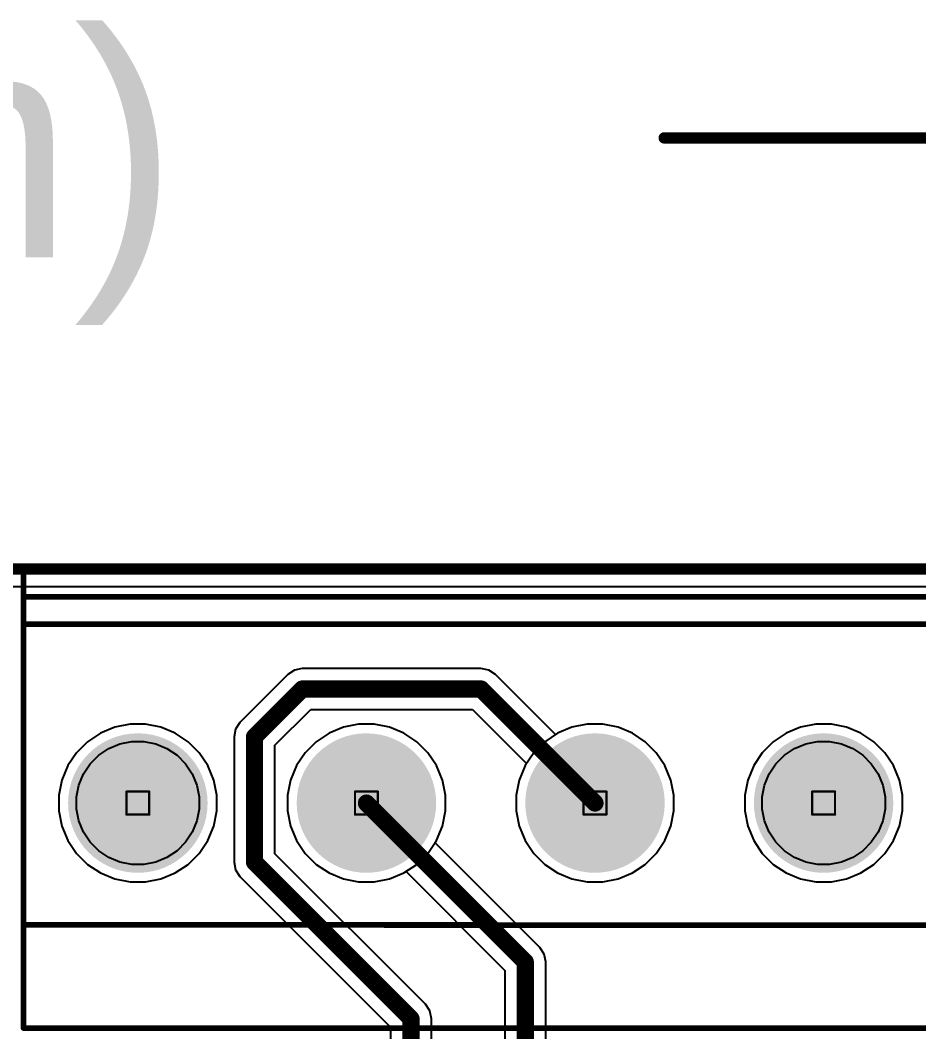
# Model space of a CAD drawing. Header units: inches. Extents: x -11 to 5428, y 0 to 5423.
# Drawn here: x 182.68 to 202.65, y 99.72 to 122.2 of the extents above; entities that cross this region are included whole.
import ezdxf

# ---------------------------------------------------------------- set-up
doc = ezdxf.new("R2010")
doc.units = ezdxf.units.IN
for name, color, linetype in [('Board Outline', 216, 'Continuous'), ('Bottom Layer', 5, 'Continuous'), ('Bottom Solder', 6, 'Continuous'), ('Dimension', 6, 'Continuous'), ('Drill Drawing', 1, 'Continuous'), ('GND', 16, 'Continuous'), ('Multi-Layer', 9, 'Continuous'), ('Pad Holes', 156, 'Continuous'), ('PWR', 76, 'Continuous'), ('Top Layer', 1, 'Continuous'), ('Top Overlay', 2, 'Continuous'), ('Top Solder', 216, 'Continuous')]:
    doc.layers.add(name, color=color, linetype=linetype)
doc.styles.add('Arial', font='', dxfattribs={"height": 0.2})
doc.styles.get('Arial').set_extended_font_data('Arial')

# ---------------------------------------------------------------- blocks, each defined once
blk = doc.blocks.new('DB128V_5_08_4P_GN_S_770')
at = {"layer": 'Bottom Layer'}
h = blk.add_hatch(color=5, dxfattribs=at)
edge = h.paths.add_edge_path()
edge.add_arc((-7.62, 0), 1.5, 0, 360)
h = blk.add_hatch(color=5, dxfattribs=at)
edge = h.paths.add_edge_path()
edge.add_arc((-2.54, 0), 1.5, 0, 360)
h = blk.add_hatch(color=5, dxfattribs=at)
edge = h.paths.add_edge_path()
edge.add_arc((2.54, 0), 1.5, 0, 360)
h = blk.add_hatch(color=5, dxfattribs=at)
edge = h.paths.add_edge_path()
edge.add_arc((7.62, 0), 1.5, 0, 360)
at = {"layer": 'Bottom Solder'}
h = blk.add_hatch(color=6, dxfattribs=at)
edge = h.paths.add_edge_path()
edge.add_arc((-7.62, 0), 1.55, 0, 360)
h = blk.add_hatch(color=6, dxfattribs=at)
edge = h.paths.add_edge_path()
edge.add_arc((-2.54, 0), 1.55, 0, 360)
h = blk.add_hatch(color=6, dxfattribs=at)
edge = h.paths.add_edge_path()
edge.add_arc((2.54, 0), 1.55, 0, 360)
h = blk.add_hatch(color=6, dxfattribs=at)
edge = h.paths.add_edge_path()
edge.add_arc((7.62, 0), 1.55, 0, 360)
at = {"layer": 'GND'}
h = blk.add_hatch(color=16, dxfattribs=at)
edge = h.paths.add_edge_path()
edge.add_arc((-7.62, 0), 1.5, 0, 360)
h = blk.add_hatch(color=16, dxfattribs=at)
edge = h.paths.add_edge_path()
edge.add_arc((-2.54, 0), 1.5, 0, 360)
h = blk.add_hatch(color=16, dxfattribs=at)
edge = h.paths.add_edge_path()
edge.add_arc((2.54, 0), 1.5, 0, 360)
h = blk.add_hatch(color=16, dxfattribs=at)
edge = h.paths.add_edge_path()
edge.add_arc((7.62, 0), 1.5, 0, 360)
at = {"layer": 'Multi-Layer'}
h = blk.add_hatch(color=9, dxfattribs=at)
edge = h.paths.add_edge_path()
edge.add_arc((-7.62, 0), 1.5, 0, 360)
h = blk.add_hatch(color=9, dxfattribs=at)
edge = h.paths.add_edge_path()
edge.add_arc((-2.54, 0), 1.5, 0, 360)
h = blk.add_hatch(color=9, dxfattribs=at)
edge = h.paths.add_edge_path()
edge.add_arc((2.54, 0), 1.5, 0, 360)
h = blk.add_hatch(color=9, dxfattribs=at)
edge = h.paths.add_edge_path()
edge.add_arc((7.62, 0), 1.5, 0, 360)
at = {"layer": 'Pad Holes'}
h = blk.add_hatch(color=7, dxfattribs=at)
edge = h.paths.add_edge_path()
edge.add_arc((-7.62, 0), 0.8, 0, 360)
h = blk.add_hatch(color=7, dxfattribs=at)
edge = h.paths.add_edge_path()
edge.add_arc((-2.54, 0), 0.8, 0, 360)
h = blk.add_hatch(color=7, dxfattribs=at)
edge = h.paths.add_edge_path()
edge.add_arc((2.54, 0), 0.8, 0, 360)
h = blk.add_hatch(color=7, dxfattribs=at)
edge = h.paths.add_edge_path()
edge.add_arc((7.62, 0), 0.8, 0, 360)
at = {"layer": 'PWR'}
h = blk.add_hatch(color=76, dxfattribs=at)
edge = h.paths.add_edge_path()
edge.add_arc((-7.62, 0), 1.5, 0, 360)
h = blk.add_hatch(color=76, dxfattribs=at)
edge = h.paths.add_edge_path()
edge.add_arc((-2.54, 0), 1.5, 0, 360)
h = blk.add_hatch(color=76, dxfattribs=at)
edge = h.paths.add_edge_path()
edge.add_arc((2.54, 0), 1.5, 0, 360)
h = blk.add_hatch(color=76, dxfattribs=at)
edge = h.paths.add_edge_path()
edge.add_arc((7.62, 0), 1.5, 0, 360)
at = {"layer": 'Top Layer'}
h = blk.add_hatch(color=1, dxfattribs=at)
edge = h.paths.add_edge_path()
edge.add_arc((-7.62, 0), 1.5, 0, 360)
h = blk.add_hatch(color=1, dxfattribs=at)
edge = h.paths.add_edge_path()
edge.add_arc((-2.54, 0), 1.5, 0, 360)
h = blk.add_hatch(color=1, dxfattribs=at)
edge = h.paths.add_edge_path()
edge.add_arc((2.54, 0), 1.5, 0, 360)
h = blk.add_hatch(color=1, dxfattribs=at)
edge = h.paths.add_edge_path()
edge.add_arc((7.62, 0), 1.5, 0, 360)
at = {"layer": 'Top Solder'}
h = blk.add_hatch(color=216, dxfattribs=at)
edge = h.paths.add_edge_path()
edge.add_arc((-7.62, 0), 1.55, 0, 360)
h = blk.add_hatch(color=216, dxfattribs=at)
edge = h.paths.add_edge_path()
edge.add_arc((-2.54, 0), 1.55, 0, 360)
h = blk.add_hatch(color=216, dxfattribs=at)
edge = h.paths.add_edge_path()
edge.add_arc((2.54, 0), 1.55, 0, 360)
h = blk.add_hatch(color=216, dxfattribs=at)
edge = h.paths.add_edge_path()
edge.add_arc((7.62, 0), 1.55, 0, 360)
at = {"layer": 'Top Overlay'}
for points in [[(-10.16, 5, 0.127, 0.127, 0), (-10.16, -5.2, 0.127, 0.127, 0)], [(10.16, 5, 0.127, 0.127, 0), (-10.16, 5, 0.127, 0.127, 0)], [(10.16, 5, 0.127, 0.127, 0), (10.16, -5.2, 0.127, 0.127, 0)], [(-10.719, 3.401, 0.127, 0.127, 0), (-10.719, 2.601, 0.127, 0.127, 0)], [(-10.62, 3.401, 0.127, 0.127, 0), (-10.719, 3.401, 0.127, 0.127, 0)], [(-10.475, 3.254, 0.127, 0.127, 0), (-10.62, 3.401, 0.127, 0.127, 0)], [(-10.16, 3.254, 0.127, 0.127, 0), (-10.475, 3.254, 0.127, 0.127, 0)], [(-10.42, 2.7, 0.127, 0.127, 0), (-10.521, 2.601, 0.127, 0.127, 0)], [(-10.16, 2.7, 0.127, 0.127, 0), (-10.42, 2.7, 0.127, 0.127, 0)], [(10.16, 2.706, 0.127, 0.127, 0), (-10.16, 2.715, 0.127, 0.127, 0)], [(-10.12, 2.7, 0.127, 0.127, 0), (-10.16, 2.7, 0.127, 0.127, 0)], [(-10.521, 2.601, 0.127, 0.127, 0), (-10.719, 2.601, 0.127, 0.127, 0)], [(-10.719, -2.897, 0.127, 0.127, 0), (-10.719, -3.697, 0.127, 0.127, 0)], [(-10.62, -2.897, 0.127, 0.127, 0), (-10.719, -2.897, 0.127, 0.127, 0)], [(-10.475, -3.045, 0.127, 0.127, 0), (-10.62, -2.897, 0.127, 0.127, 0)], [(-10.16, -3.045, 0.127, 0.127, 0), (-10.475, -3.045, 0.127, 0.127, 0)], [(-10.42, -3.598, 0.127, 0.127, 0), (-10.521, -3.697, 0.127, 0.127, 0)], [(-10.16, -3.598, 0.127, 0.127, 0), (-10.42, -3.598, 0.127, 0.127, 0)], [(-10.16, -3.598, 0.127, 0.127, 0), (-10.22, -3.6, 0.127, 0.127, 0)], [(-10.521, -3.697, 0.127, 0.127, 0), (-10.719, -3.697, 0.127, 0.127, 0)], [(10.16, -3.973, 0.127, 0.127, 0), (-10.16, -3.973, 0.127, 0.127, 0)], [(10.16, -4.585, 0.127, 0.127, 0), (-10.16, -4.585, 0.127, 0.127, 0)], [(10.16, -5.2, 0.127, 0.127, 0), (-10.16, -5.2, 0.127, 0.127, 0)]]:
    blk.add_lwpolyline(points, format="xyseb", dxfattribs=at)
for points in [[(-10.192, 5, 0.0635, 0.0635, 1), (-10.128, 5, 0.0635, 0.0635, 1)], [(-10.192, 5, 0.0635, 0.0635, 1), (-10.128, 5, 0.0635, 0.0635, 1)], [(10.128, 5, 0.0635, 0.0635, 1), (10.192, 5, 0.0635, 0.0635, 1)], [(10.128, 5, 0.0635, 0.0635, 1), (10.192, 5, 0.0635, 0.0635, 1)], [(-10.751, 3.401, 0.0635, 0.0635, 1), (-10.687, 3.401, 0.0635, 0.0635, 1)], [(-10.751, 3.401, 0.0635, 0.0635, 1), (-10.687, 3.401, 0.0635, 0.0635, 1)], [(-10.651, 3.401, 0.0635, 0.0635, 1), (-10.588, 3.401, 0.0635, 0.0635, 1)], [(-10.651, 3.401, 0.0635, 0.0635, 1), (-10.588, 3.401, 0.0635, 0.0635, 1)], [(-10.507, 3.254, 0.0635, 0.0635, 1), (-10.443, 3.254, 0.0635, 0.0635, 1)], [(-10.507, 3.254, 0.0635, 0.0635, 1), (-10.443, 3.254, 0.0635, 0.0635, 1)], [(-10.192, 3.254, 0.0635, 0.0635, 1), (-10.128, 3.254, 0.0635, 0.0635, 1)], [(-10.452, 2.7, 0.0635, 0.0635, 1), (-10.388, 2.7, 0.0635, 0.0635, 1)], [(-10.452, 2.7, 0.0635, 0.0635, 1), (-10.388, 2.7, 0.0635, 0.0635, 1)], [(-10.192, 2.715, 0.0635, 0.0635, 1), (-10.128, 2.715, 0.0635, 0.0635, 1)], [(-10.192, 2.7, 0.0635, 0.0635, 1), (-10.128, 2.7, 0.0635, 0.0635, 1)], [(-10.192, 2.7, 0.0635, 0.0635, 1), (-10.128, 2.7, 0.0635, 0.0635, 1)], [(-10.152, 2.7, 0.0635, 0.0635, 1), (-10.088, 2.7, 0.0635, 0.0635, 1)], [(10.128, 2.706, 0.0635, 0.0635, 1), (10.192, 2.706, 0.0635, 0.0635, 1)], [(-10.751, 2.601, 0.0635, 0.0635, 1), (-10.687, 2.601, 0.0635, 0.0635, 1)], [(-10.751, 2.601, 0.0635, 0.0635, 1), (-10.687, 2.601, 0.0635, 0.0635, 1)], [(-10.552, 2.601, 0.0635, 0.0635, 1), (-10.489, 2.601, 0.0635, 0.0635, 1)], [(-10.552, 2.601, 0.0635, 0.0635, 1), (-10.489, 2.601, 0.0635, 0.0635, 1)], [(-10.751, -2.897, 0.0635, 0.0635, 1), (-10.687, -2.897, 0.0635, 0.0635, 1)], [(-10.751, -2.897, 0.0635, 0.0635, 1), (-10.687, -2.897, 0.0635, 0.0635, 1)], [(-10.651, -2.897, 0.0635, 0.0635, 1), (-10.588, -2.897, 0.0635, 0.0635, 1)], [(-10.651, -2.897, 0.0635, 0.0635, 1), (-10.588, -2.897, 0.0635, 0.0635, 1)], [(-10.507, -3.045, 0.0635, 0.0635, 1), (-10.443, -3.045, 0.0635, 0.0635, 1)], [(-10.507, -3.045, 0.0635, 0.0635, 1), (-10.443, -3.045, 0.0635, 0.0635, 1)], [(-10.192, -3.045, 0.0635, 0.0635, 1), (-10.128, -3.045, 0.0635, 0.0635, 1)], [(-10.452, -3.598, 0.0635, 0.0635, 1), (-10.388, -3.598, 0.0635, 0.0635, 1)], [(-10.452, -3.598, 0.0635, 0.0635, 1), (-10.388, -3.598, 0.0635, 0.0635, 1)], [(-10.252, -3.6, 0.0635, 0.0635, 1), (-10.188, -3.6, 0.0635, 0.0635, 1)], [(-10.192, -3.598, 0.0635, 0.0635, 1), (-10.128, -3.598, 0.0635, 0.0635, 1)], [(-10.192, -3.598, 0.0635, 0.0635, 1), (-10.128, -3.598, 0.0635, 0.0635, 1)], [(-10.751, -3.697, 0.0635, 0.0635, 1), (-10.687, -3.697, 0.0635, 0.0635, 1)], [(-10.751, -3.697, 0.0635, 0.0635, 1), (-10.687, -3.697, 0.0635, 0.0635, 1)], [(-10.552, -3.697, 0.0635, 0.0635, 1), (-10.489, -3.697, 0.0635, 0.0635, 1)], [(-10.552, -3.697, 0.0635, 0.0635, 1), (-10.489, -3.697, 0.0635, 0.0635, 1)], [(-10.192, -3.973, 0.0635, 0.0635, 1), (-10.128, -3.973, 0.0635, 0.0635, 1)], [(10.128, -3.973, 0.0635, 0.0635, 1), (10.192, -3.973, 0.0635, 0.0635, 1)], [(-10.192, -4.585, 0.0635, 0.0635, 1), (-10.128, -4.585, 0.0635, 0.0635, 1)], [(10.128, -4.585, 0.0635, 0.0635, 1), (10.192, -4.585, 0.0635, 0.0635, 1)], [(-10.192, -5.2, 0.0635, 0.0635, 1), (-10.128, -5.2, 0.0635, 0.0635, 1)], [(-10.192, -5.2, 0.0635, 0.0635, 1), (-10.128, -5.2, 0.0635, 0.0635, 1)], [(10.128, -5.2, 0.0635, 0.0635, 1), (10.192, -5.2, 0.0635, 0.0635, 1)], [(10.128, -5.2, 0.0635, 0.0635, 1), (10.192, -5.2, 0.0635, 0.0635, 1)]]:
    blk.add_lwpolyline(points, format="xyseb", close=True, dxfattribs=at)

msp = doc.modelspace()

# ---------------------------------------------------------------- linework, layer by layer
at = {"layer": 'Board Outline'}
msp.add_lwpolyline([(0, 110, 0.254, 0.254, 0), (344, 110, 0.254, 0.254, 0)], format="xyseb", dxfattribs=at)
at = {"layer": 'Bottom Layer'}
for p, q in [((9.715, 109.612), (334.285, 109.612)), ((189.542, 106.355), (189.255, 106.163)), ((189.861, 106.487), (189.542, 106.355)), ((190.2, 106.554), (189.861, 106.487)), ((190.546, 106.554), (190.2, 106.554)), ((190.885, 106.487), (190.546, 106.554)), ((191.204, 106.355), (190.885, 106.487)), ((191.491, 106.163), (191.204, 106.355)), ((194.622, 106.355), (194.335, 106.163)), ((194.941, 106.487), (194.622, 106.355)), ((195.28, 106.554), (194.941, 106.487)), ((195.626, 106.554), (195.28, 106.554)), ((195.965, 106.487), (195.626, 106.554)), ((196.284, 106.355), (195.965, 106.487)), ((196.571, 106.163), (196.284, 106.355)), ((189.255, 106.163), (189.011, 105.919)), ((191.735, 105.919), (191.491, 106.163)), ((194.335, 106.163), (194.091, 105.919)), ((196.815, 105.919), (196.571, 106.163)), ((189.011, 105.919), (188.819, 105.631)), ((191.927, 105.631), (191.735, 105.919)), ((194.091, 105.919), (193.899, 105.631)), ((197.007, 105.631), (196.815, 105.919)), ((188.819, 105.631), (188.686, 105.312)), ((192.06, 105.312), (191.927, 105.631)), ((193.899, 105.631), (193.766, 105.312)), ((197.14, 105.312), (197.007, 105.631)), ((188.686, 105.312), (188.619, 104.973)), ((192.127, 104.973), (192.06, 105.312)), ((193.766, 105.312), (193.699, 104.973)), ((197.207, 104.973), (197.14, 105.312)), ((188.619, 104.973), (188.619, 104.628)), ((192.127, 104.628), (192.127, 104.973)), ((193.699, 104.973), (193.699, 104.628)), ((197.207, 104.628), (197.207, 104.973)), ((188.619, 104.628), (188.686, 104.289)), ((192.06, 104.289), (192.127, 104.628)), ((193.699, 104.628), (193.766, 104.289)), ((197.14, 104.289), (197.207, 104.628)), ((188.686, 104.289), (188.819, 103.97)), ((191.927, 103.97), (192.06, 104.289)), ((193.766, 104.289), (193.899, 103.97)), ((197.007, 103.97), (197.14, 104.289)), ((188.819, 103.97), (189.011, 103.682)), ((191.735, 103.682), (191.927, 103.97)), ((193.899, 103.97), (194.091, 103.682)), ((196.815, 103.682), (197.007, 103.97)), ((189.011, 103.682), (189.255, 103.438)), ((191.491, 103.438), (191.735, 103.682)), ((194.091, 103.682), (194.335, 103.438)), ((196.571, 103.438), (196.815, 103.682)), ((189.255, 103.438), (189.542, 103.246)), ((191.204, 103.246), (191.491, 103.438)), ((194.335, 103.438), (194.622, 103.246)), ((196.284, 103.246), (196.571, 103.438)), ((189.542, 103.246), (189.861, 103.114)), ((190.885, 103.114), (191.204, 103.246)), ((194.622, 103.246), (194.941, 103.114)), ((195.965, 103.114), (196.284, 103.246)), ((189.861, 103.114), (190.2, 103.046)), ((190.2, 103.046), (190.546, 103.046)), ((190.546, 103.046), (190.885, 103.114)), ((194.941, 103.114), (195.28, 103.046)), ((195.28, 103.046), (195.626, 103.046)), ((195.626, 103.046), (195.965, 103.114))]:
    msp.add_line(p, q, dxfattribs=at)
at = {"layer": 'Dimension'}
msp.add_lwpolyline([(196.992, 119.583, 0.254, 0.254, 0), (344, 119.583, 0.254, 0.254, 0)], format="xyseb", dxfattribs=at)
msp.add_lwpolyline([(196.928, 119.583, 0.127, 0.127, 1), (197.055, 119.583, 0.127, 0.127, 1)], format="xyseb", close=True, dxfattribs=at)
at = {"layer": 'Drill Drawing'}
for points in [[(185.039, 105.054, 0.0508, 0.0508, 0), (185.547, 105.054, 0.0508, 0.0508, 0)], [(185.039, 104.546, 0.0508, 0.0508, 0), (185.039, 105.054, 0.0508, 0.0508, 0)], [(185.547, 104.546, 0.0508, 0.0508, 0), (185.547, 105.054, 0.0508, 0.0508, 0)], [(190.119, 105.054, 0.0508, 0.0508, 0), (190.627, 105.054, 0.0508, 0.0508, 0)], [(190.119, 104.546, 0.0508, 0.0508, 0), (190.119, 105.054, 0.0508, 0.0508, 0)], [(190.627, 104.546, 0.0508, 0.0508, 0), (190.627, 105.054, 0.0508, 0.0508, 0)], [(195.199, 105.054, 0.0508, 0.0508, 0), (195.707, 105.054, 0.0508, 0.0508, 0)], [(195.199, 104.546, 0.0508, 0.0508, 0), (195.199, 105.054, 0.0508, 0.0508, 0)], [(195.707, 104.546, 0.0508, 0.0508, 0), (195.707, 105.054, 0.0508, 0.0508, 0)], [(200.279, 105.054, 0.0508, 0.0508, 0), (200.787, 105.054, 0.0508, 0.0508, 0)], [(200.279, 104.546, 0.0508, 0.0508, 0), (200.279, 105.054, 0.0508, 0.0508, 0)], [(200.787, 104.546, 0.0508, 0.0508, 0), (200.787, 105.054, 0.0508, 0.0508, 0)], [(185.039, 104.546, 0.0508, 0.0508, 0), (185.547, 104.546, 0.0508, 0.0508, 0)], [(190.119, 104.546, 0.0508, 0.0508, 0), (190.627, 104.546, 0.0508, 0.0508, 0)], [(195.199, 104.546, 0.0508, 0.0508, 0), (195.707, 104.546, 0.0508, 0.0508, 0)], [(200.279, 104.546, 0.0508, 0.0508, 0), (200.787, 104.546, 0.0508, 0.0508, 0)]]:
    msp.add_lwpolyline(points, format="xyseb", dxfattribs=at)
for points in [[(185.026, 105.054, 0.0254, 0.0254, 1), (185.052, 105.054, 0.0254, 0.0254, 1)], [(185.026, 105.054, 0.0254, 0.0254, 1), (185.052, 105.054, 0.0254, 0.0254, 1)], [(185.534, 105.054, 0.0254, 0.0254, 1), (185.56, 105.054, 0.0254, 0.0254, 1)], [(185.534, 105.054, 0.0254, 0.0254, 1), (185.56, 105.054, 0.0254, 0.0254, 1)], [(190.106, 105.054, 0.0254, 0.0254, 1), (190.132, 105.054, 0.0254, 0.0254, 1)], [(190.106, 105.054, 0.0254, 0.0254, 1), (190.132, 105.054, 0.0254, 0.0254, 1)], [(190.614, 105.054, 0.0254, 0.0254, 1), (190.64, 105.054, 0.0254, 0.0254, 1)], [(190.614, 105.054, 0.0254, 0.0254, 1), (190.64, 105.054, 0.0254, 0.0254, 1)], [(195.186, 105.054, 0.0254, 0.0254, 1), (195.212, 105.054, 0.0254, 0.0254, 1)], [(195.186, 105.054, 0.0254, 0.0254, 1), (195.212, 105.054, 0.0254, 0.0254, 1)], [(195.694, 105.054, 0.0254, 0.0254, 1), (195.72, 105.054, 0.0254, 0.0254, 1)], [(195.694, 105.054, 0.0254, 0.0254, 1), (195.72, 105.054, 0.0254, 0.0254, 1)], [(200.266, 105.054, 0.0254, 0.0254, 1), (200.292, 105.054, 0.0254, 0.0254, 1)], [(200.266, 105.054, 0.0254, 0.0254, 1), (200.292, 105.054, 0.0254, 0.0254, 1)], [(200.774, 105.054, 0.0254, 0.0254, 1), (200.8, 105.054, 0.0254, 0.0254, 1)], [(200.774, 105.054, 0.0254, 0.0254, 1), (200.8, 105.054, 0.0254, 0.0254, 1)], [(185.026, 104.546, 0.0254, 0.0254, 1), (185.052, 104.546, 0.0254, 0.0254, 1)], [(185.026, 104.546, 0.0254, 0.0254, 1), (185.052, 104.546, 0.0254, 0.0254, 1)], [(185.534, 104.546, 0.0254, 0.0254, 1), (185.56, 104.546, 0.0254, 0.0254, 1)], [(185.534, 104.546, 0.0254, 0.0254, 1), (185.56, 104.546, 0.0254, 0.0254, 1)], [(190.106, 104.546, 0.0254, 0.0254, 1), (190.132, 104.546, 0.0254, 0.0254, 1)], [(190.106, 104.546, 0.0254, 0.0254, 1), (190.132, 104.546, 0.0254, 0.0254, 1)], [(190.614, 104.546, 0.0254, 0.0254, 1), (190.64, 104.546, 0.0254, 0.0254, 1)], [(190.614, 104.546, 0.0254, 0.0254, 1), (190.64, 104.546, 0.0254, 0.0254, 1)], [(195.186, 104.546, 0.0254, 0.0254, 1), (195.212, 104.546, 0.0254, 0.0254, 1)], [(195.186, 104.546, 0.0254, 0.0254, 1), (195.212, 104.546, 0.0254, 0.0254, 1)], [(195.694, 104.546, 0.0254, 0.0254, 1), (195.72, 104.546, 0.0254, 0.0254, 1)], [(195.694, 104.546, 0.0254, 0.0254, 1), (195.72, 104.546, 0.0254, 0.0254, 1)], [(200.266, 104.546, 0.0254, 0.0254, 1), (200.292, 104.546, 0.0254, 0.0254, 1)], [(200.266, 104.546, 0.0254, 0.0254, 1), (200.292, 104.546, 0.0254, 0.0254, 1)], [(200.774, 104.546, 0.0254, 0.0254, 1), (200.8, 104.546, 0.0254, 0.0254, 1)], [(200.774, 104.546, 0.0254, 0.0254, 1), (200.8, 104.546, 0.0254, 0.0254, 1)]]:
    msp.add_lwpolyline(points, format="xyseb", close=True, dxfattribs=at)
at = {"layer": 'GND'}
for p, q in [((0.388, 109.612), (343.612, 109.612)), ((184.462, 106.355), (184.175, 106.163)), ((184.781, 106.487), (184.462, 106.355)), ((185.12, 106.554), (184.781, 106.487)), ((185.466, 106.554), (185.12, 106.554)), ((185.805, 106.487), (185.466, 106.554)), ((186.124, 106.355), (185.805, 106.487)), ((186.411, 106.163), (186.124, 106.355)), ((189.542, 106.355), (189.255, 106.163)), ((189.861, 106.487), (189.542, 106.355)), ((190.2, 106.554), (189.861, 106.487)), ((190.546, 106.554), (190.2, 106.554)), ((190.885, 106.487), (190.546, 106.554)), ((191.204, 106.355), (190.885, 106.487)), ((191.491, 106.163), (191.204, 106.355)), ((194.622, 106.355), (194.335, 106.163)), ((194.941, 106.487), (194.622, 106.355)), ((195.28, 106.554), (194.941, 106.487)), ((195.626, 106.554), (195.28, 106.554)), ((195.965, 106.487), (195.626, 106.554)), ((196.284, 106.355), (195.965, 106.487)), ((196.571, 106.163), (196.284, 106.355)), ((199.702, 106.355), (199.415, 106.163)), ((200.021, 106.487), (199.702, 106.355)), ((200.36, 106.554), (200.021, 106.487)), ((200.706, 106.554), (200.36, 106.554)), ((201.045, 106.487), (200.706, 106.554)), ((201.364, 106.355), (201.045, 106.487)), ((201.651, 106.163), (201.364, 106.355)), ((184.175, 106.163), (183.931, 105.919)), ((184.646, 106.011), (184.895, 106.113)), ((184.895, 106.113), (185.159, 106.166)), ((185.159, 106.166), (185.428, 106.166)), ((185.428, 106.166), (185.691, 106.113)), ((185.691, 106.113), (185.94, 106.011)), ((186.655, 105.919), (186.411, 106.163)), ((189.255, 106.163), (189.011, 105.919)), ((191.735, 105.919), (191.491, 106.163)), ((194.335, 106.163), (194.091, 105.919)), ((196.815, 105.919), (196.571, 106.163)), ((199.415, 106.163), (199.171, 105.919)), ((199.886, 106.011), (200.135, 106.113)), ((200.135, 106.113), (200.399, 106.166)), ((200.399, 106.166), (200.668, 106.166)), ((200.668, 106.166), (200.931, 106.113)), ((200.931, 106.113), (201.18, 106.011)), ((201.895, 105.919), (201.651, 106.163)), ((183.931, 105.919), (183.739, 105.631)), ((184.423, 105.861), (184.646, 106.011)), ((185.94, 106.011), (186.163, 105.861)), ((186.847, 105.631), (186.655, 105.919)), ((189.011, 105.919), (188.819, 105.631)), ((191.927, 105.631), (191.735, 105.919)), ((194.091, 105.919), (193.899, 105.631)), ((197.007, 105.631), (196.815, 105.919)), ((199.171, 105.919), (198.979, 105.631)), ((199.663, 105.861), (199.886, 106.011)), ((201.18, 106.011), (201.403, 105.861)), ((202.087, 105.631), (201.895, 105.919)), ((184.083, 105.447), (184.232, 105.671)), ((184.232, 105.671), (184.423, 105.861)), ((186.163, 105.861), (186.354, 105.671)), ((186.354, 105.671), (186.503, 105.447)), ((199.323, 105.447), (199.472, 105.671)), ((199.472, 105.671), (199.663, 105.861)), ((201.403, 105.861), (201.594, 105.671)), ((201.594, 105.671), (201.743, 105.447)), ((183.739, 105.631), (183.606, 105.312)), ((183.98, 105.199), (184.083, 105.447)), ((186.503, 105.447), (186.606, 105.199)), ((186.98, 105.312), (186.847, 105.631)), ((188.819, 105.631), (188.686, 105.312)), ((192.06, 105.312), (191.927, 105.631)), ((193.899, 105.631), (193.766, 105.312)), ((197.14, 105.312), (197.007, 105.631)), ((198.979, 105.631), (198.846, 105.312)), ((199.22, 105.199), (199.323, 105.447)), ((201.743, 105.447), (201.846, 105.199)), ((202.22, 105.312), (202.087, 105.631)), ((183.606, 105.312), (183.539, 104.973)), ((187.047, 104.973), (186.98, 105.312)), ((188.686, 105.312), (188.619, 104.973)), ((192.127, 104.973), (192.06, 105.312)), ((193.766, 105.312), (193.699, 104.973)), ((197.207, 104.973), (197.14, 105.312)), ((198.846, 105.312), (198.779, 104.973)), ((202.287, 104.973), (202.22, 105.312)), ((183.927, 104.935), (183.98, 105.199)), ((186.606, 105.199), (186.659, 104.935)), ((199.167, 104.935), (199.22, 105.199)), ((201.846, 105.199), (201.899, 104.935)), ((183.539, 104.973), (183.539, 104.628)), ((183.927, 104.666), (183.927, 104.935)), ((186.659, 104.935), (186.659, 104.666)), ((187.047, 104.628), (187.047, 104.973)), ((188.619, 104.973), (188.619, 104.628)), ((192.127, 104.628), (192.127, 104.973)), ((193.699, 104.973), (193.699, 104.628)), ((197.207, 104.628), (197.207, 104.973)), ((198.779, 104.973), (198.779, 104.628)), ((199.167, 104.666), (199.167, 104.935)), ((201.899, 104.935), (201.899, 104.666)), ((202.287, 104.628), (202.287, 104.973)), ((183.539, 104.628), (183.606, 104.289)), ((183.98, 104.402), (183.927, 104.666)), ((186.659, 104.666), (186.606, 104.402)), ((186.98, 104.289), (187.047, 104.628)), ((188.619, 104.628), (188.686, 104.289)), ((192.06, 104.289), (192.127, 104.628)), ((193.699, 104.628), (193.766, 104.289)), ((197.14, 104.289), (197.207, 104.628)), ((198.779, 104.628), (198.846, 104.289)), ((199.22, 104.402), (199.167, 104.666)), ((201.899, 104.666), (201.846, 104.402)), ((202.22, 104.289), (202.287, 104.628)), ((184.083, 104.154), (183.98, 104.402)), ((186.606, 104.402), (186.503, 104.154)), ((199.323, 104.154), (199.22, 104.402)), ((201.846, 104.402), (201.743, 104.154)), ((183.606, 104.289), (183.739, 103.97)), ((184.232, 103.93), (184.083, 104.154)), ((186.503, 104.154), (186.354, 103.93)), ((186.847, 103.97), (186.98, 104.289)), ((188.686, 104.289), (188.819, 103.97)), ((191.927, 103.97), (192.06, 104.289)), ((193.766, 104.289), (193.899, 103.97)), ((197.007, 103.97), (197.14, 104.289)), ((198.846, 104.289), (198.979, 103.97)), ((199.472, 103.93), (199.323, 104.154)), ((201.743, 104.154), (201.594, 103.93)), ((202.087, 103.97), (202.22, 104.289)), ((183.739, 103.97), (183.931, 103.682)), ((184.423, 103.74), (184.232, 103.93)), ((186.354, 103.93), (186.163, 103.74)), ((186.655, 103.682), (186.847, 103.97)), ((188.819, 103.97), (189.011, 103.682)), ((191.735, 103.682), (191.927, 103.97)), ((193.899, 103.97), (194.091, 103.682)), ((196.815, 103.682), (197.007, 103.97)), ((198.979, 103.97), (199.171, 103.682)), ((199.663, 103.74), (199.472, 103.93)), ((201.594, 103.93), (201.403, 103.74)), ((201.895, 103.682), (202.087, 103.97)), ((183.931, 103.682), (184.175, 103.438)), ((184.646, 103.59), (184.423, 103.74)), ((186.163, 103.74), (185.94, 103.59)), ((186.411, 103.438), (186.655, 103.682)), ((189.011, 103.682), (189.255, 103.438)), ((191.491, 103.438), (191.735, 103.682)), ((194.091, 103.682), (194.335, 103.438)), ((196.571, 103.438), (196.815, 103.682)), ((199.171, 103.682), (199.415, 103.438)), ((199.886, 103.59), (199.663, 103.74)), ((201.403, 103.74), (201.18, 103.59)), ((201.651, 103.438), (201.895, 103.682)), ((184.175, 103.438), (184.462, 103.246)), ((184.895, 103.487), (184.646, 103.59)), ((185.159, 103.435), (184.895, 103.487)), ((185.428, 103.435), (185.159, 103.435)), ((185.691, 103.487), (185.428, 103.435)), ((185.94, 103.59), (185.691, 103.487)), ((186.124, 103.246), (186.411, 103.438)), ((189.255, 103.438), (189.542, 103.246)), ((191.204, 103.246), (191.491, 103.438)), ((194.335, 103.438), (194.622, 103.246)), ((196.284, 103.246), (196.571, 103.438)), ((199.415, 103.438), (199.702, 103.246)), ((200.135, 103.487), (199.886, 103.59)), ((200.399, 103.435), (200.135, 103.487)), ((200.668, 103.435), (200.399, 103.435)), ((200.931, 103.487), (200.668, 103.435)), ((201.18, 103.59), (200.931, 103.487)), ((201.364, 103.246), (201.651, 103.438)), ((184.462, 103.246), (184.781, 103.114)), ((185.805, 103.114), (186.124, 103.246)), ((189.542, 103.246), (189.861, 103.114)), ((190.885, 103.114), (191.204, 103.246)), ((194.622, 103.246), (194.941, 103.114)), ((195.965, 103.114), (196.284, 103.246)), ((199.702, 103.246), (200.021, 103.114)), ((201.045, 103.114), (201.364, 103.246)), ((184.781, 103.114), (185.12, 103.046)), ((185.12, 103.046), (185.466, 103.046)), ((185.466, 103.046), (185.805, 103.114)), ((189.861, 103.114), (190.2, 103.046)), ((190.2, 103.046), (190.546, 103.046)), ((190.546, 103.046), (190.885, 103.114)), ((194.941, 103.114), (195.28, 103.046)), ((195.28, 103.046), (195.626, 103.046)), ((195.626, 103.046), (195.965, 103.114)), ((200.021, 103.114), (200.36, 103.046)), ((200.36, 103.046), (200.706, 103.046)), ((200.706, 103.046), (201.045, 103.114))]:
    msp.add_line(p, q, dxfattribs=at)
at = {"layer": 'PWR'}
for p, q in [((0.388, 109.612), (232.286, 109.612)), ((184.462, 106.355), (184.175, 106.163)), ((184.781, 106.487), (184.462, 106.355)), ((185.12, 106.554), (184.781, 106.487)), ((185.466, 106.554), (185.12, 106.554)), ((185.805, 106.487), (185.466, 106.554)), ((186.124, 106.355), (185.805, 106.487)), ((186.411, 106.163), (186.124, 106.355)), ((189.542, 106.355), (189.255, 106.163)), ((189.861, 106.487), (189.542, 106.355)), ((190.2, 106.554), (189.861, 106.487)), ((190.546, 106.554), (190.2, 106.554)), ((190.885, 106.487), (190.546, 106.554)), ((191.204, 106.355), (190.885, 106.487)), ((191.491, 106.163), (191.204, 106.355)), ((194.622, 106.355), (194.335, 106.163)), ((194.941, 106.487), (194.622, 106.355)), ((195.28, 106.554), (194.941, 106.487)), ((195.626, 106.554), (195.28, 106.554)), ((195.965, 106.487), (195.626, 106.554)), ((196.284, 106.355), (195.965, 106.487)), ((196.571, 106.163), (196.284, 106.355)), ((199.702, 106.355), (199.415, 106.163)), ((200.021, 106.487), (199.702, 106.355)), ((200.36, 106.554), (200.021, 106.487)), ((200.706, 106.554), (200.36, 106.554)), ((201.045, 106.487), (200.706, 106.554)), ((201.364, 106.355), (201.045, 106.487)), ((201.651, 106.163), (201.364, 106.355)), ((184.175, 106.163), (183.931, 105.919)), ((186.655, 105.919), (186.411, 106.163)), ((189.255, 106.163), (189.011, 105.919)), ((191.735, 105.919), (191.491, 106.163)), ((194.335, 106.163), (194.091, 105.919)), ((196.815, 105.919), (196.571, 106.163)), ((199.415, 106.163), (199.171, 105.919)), ((201.895, 105.919), (201.651, 106.163)), ((183.931, 105.919), (183.739, 105.631)), ((186.847, 105.631), (186.655, 105.919)), ((189.011, 105.919), (188.819, 105.631)), ((191.927, 105.631), (191.735, 105.919)), ((194.091, 105.919), (193.899, 105.631)), ((197.007, 105.631), (196.815, 105.919)), ((199.171, 105.919), (198.979, 105.631)), ((202.087, 105.631), (201.895, 105.919)), ((183.739, 105.631), (183.606, 105.312)), ((186.98, 105.312), (186.847, 105.631)), ((188.819, 105.631), (188.686, 105.312)), ((192.06, 105.312), (191.927, 105.631)), ((193.899, 105.631), (193.766, 105.312)), ((197.14, 105.312), (197.007, 105.631)), ((198.979, 105.631), (198.846, 105.312)), ((202.22, 105.312), (202.087, 105.631)), ((183.606, 105.312), (183.539, 104.973)), ((187.047, 104.973), (186.98, 105.312)), ((188.686, 105.312), (188.619, 104.973)), ((192.127, 104.973), (192.06, 105.312)), ((193.766, 105.312), (193.699, 104.973)), ((197.207, 104.973), (197.14, 105.312)), ((198.846, 105.312), (198.779, 104.973)), ((202.287, 104.973), (202.22, 105.312)), ((183.539, 104.973), (183.539, 104.628)), ((187.047, 104.628), (187.047, 104.973)), ((188.619, 104.973), (188.619, 104.628)), ((192.127, 104.628), (192.127, 104.973)), ((193.699, 104.973), (193.699, 104.628)), ((197.207, 104.628), (197.207, 104.973)), ((198.779, 104.973), (198.779, 104.628)), ((202.287, 104.628), (202.287, 104.973)), ((183.539, 104.628), (183.606, 104.289)), ((186.98, 104.289), (187.047, 104.628)), ((188.619, 104.628), (188.686, 104.289)), ((192.06, 104.289), (192.127, 104.628)), ((193.699, 104.628), (193.766, 104.289)), ((197.14, 104.289), (197.207, 104.628)), ((198.779, 104.628), (198.846, 104.289)), ((202.22, 104.289), (202.287, 104.628)), ((183.606, 104.289), (183.739, 103.97)), ((186.847, 103.97), (186.98, 104.289)), ((188.686, 104.289), (188.819, 103.97)), ((191.927, 103.97), (192.06, 104.289)), ((193.766, 104.289), (193.899, 103.97)), ((197.007, 103.97), (197.14, 104.289)), ((198.846, 104.289), (198.979, 103.97)), ((202.087, 103.97), (202.22, 104.289)), ((183.739, 103.97), (183.931, 103.682)), ((186.655, 103.682), (186.847, 103.97)), ((188.819, 103.97), (189.011, 103.682)), ((191.735, 103.682), (191.927, 103.97)), ((193.899, 103.97), (194.091, 103.682)), ((196.815, 103.682), (197.007, 103.97)), ((198.979, 103.97), (199.171, 103.682)), ((201.895, 103.682), (202.087, 103.97)), ((183.931, 103.682), (184.175, 103.438)), ((186.411, 103.438), (186.655, 103.682)), ((189.011, 103.682), (189.255, 103.438)), ((191.491, 103.438), (191.735, 103.682)), ((194.091, 103.682), (194.335, 103.438)), ((196.571, 103.438), (196.815, 103.682)), ((199.171, 103.682), (199.415, 103.438)), ((201.651, 103.438), (201.895, 103.682)), ((184.175, 103.438), (184.462, 103.246)), ((186.124, 103.246), (186.411, 103.438)), ((189.255, 103.438), (189.542, 103.246)), ((191.204, 103.246), (191.491, 103.438)), ((194.335, 103.438), (194.622, 103.246)), ((196.284, 103.246), (196.571, 103.438)), ((199.415, 103.438), (199.702, 103.246)), ((201.364, 103.246), (201.651, 103.438)), ((184.462, 103.246), (184.781, 103.114)), ((185.805, 103.114), (186.124, 103.246)), ((189.542, 103.246), (189.861, 103.114)), ((190.885, 103.114), (191.204, 103.246)), ((194.622, 103.246), (194.941, 103.114)), ((195.965, 103.114), (196.284, 103.246)), ((199.702, 103.246), (200.021, 103.114)), ((201.045, 103.114), (201.364, 103.246)), ((184.781, 103.114), (185.12, 103.046)), ((185.12, 103.046), (185.466, 103.046)), ((185.466, 103.046), (185.805, 103.114)), ((189.861, 103.114), (190.2, 103.046)), ((190.2, 103.046), (190.546, 103.046)), ((190.546, 103.046), (190.885, 103.114)), ((194.941, 103.114), (195.28, 103.046)), ((195.28, 103.046), (195.626, 103.046)), ((195.626, 103.046), (195.965, 103.114)), ((200.021, 103.114), (200.36, 103.046)), ((200.36, 103.046), (200.706, 103.046)), ((200.706, 103.046), (201.045, 103.114))]:
    msp.add_line(p, q, dxfattribs=at)
at = {"layer": 'Top Layer'}
for p, q in [((9.715, 109.612), (323.096, 109.612)), ((188.774, 107.754), (188.627, 107.655)), ((188.948, 107.788), (188.774, 107.754)), ((192.919, 107.788), (188.948, 107.788)), ((193.092, 107.754), (192.919, 107.788)), ((193.239, 107.655), (193.092, 107.754)), ((188.627, 107.655), (187.563, 106.592)), ((188.627, 107.655), (188.627, 107.655)), ((194.573, 106.322), (193.239, 107.655)), ((188.337, 106.083), (189.135, 106.882)), ((189.135, 106.882), (192.731, 106.882)), ((192.731, 106.882), (193.932, 105.681)), ((187.563, 106.592), (187.465, 106.445)), ((187.465, 106.445), (187.431, 106.271)), ((189.542, 106.355), (189.255, 106.163)), ((189.861, 106.487), (189.542, 106.355)), ((190.2, 106.554), (189.861, 106.487)), ((190.546, 106.554), (190.2, 106.554)), ((190.885, 106.487), (190.546, 106.554)), ((191.204, 106.355), (190.885, 106.487)), ((191.491, 106.163), (191.204, 106.355)), ((194.622, 106.355), (194.573, 106.322)), ((194.941, 106.487), (194.622, 106.355)), ((195.28, 106.554), (194.941, 106.487)), ((195.626, 106.554), (195.28, 106.554)), ((195.965, 106.487), (195.626, 106.554)), ((196.284, 106.355), (195.965, 106.487)), ((196.571, 106.163), (196.284, 106.355)), ((187.431, 106.271), (187.431, 103.487)), ((189.255, 106.163), (189.011, 105.919)), ((191.735, 105.919), (191.491, 106.163)), ((196.815, 105.919), (196.571, 106.163)), ((188.337, 103.675), (188.337, 106.083)), ((189.011, 105.919), (188.819, 105.631)), ((191.927, 105.631), (191.735, 105.919)), ((197.007, 105.631), (196.815, 105.919)), ((193.932, 105.681), (193.899, 105.631)), ((188.819, 105.631), (188.686, 105.312)), ((192.06, 105.312), (191.927, 105.631)), ((193.899, 105.631), (193.766, 105.312)), ((197.14, 105.312), (197.007, 105.631)), ((188.686, 105.312), (188.619, 104.973)), ((192.127, 104.973), (192.06, 105.312)), ((193.766, 105.312), (193.699, 104.973)), ((197.207, 104.973), (197.14, 105.312)), ((188.619, 104.973), (188.619, 104.628)), ((192.127, 104.628), (192.127, 104.973)), ((193.699, 104.973), (193.699, 104.628)), ((197.207, 104.628), (197.207, 104.973)), ((188.619, 104.628), (188.686, 104.289)), ((192.06, 104.289), (192.127, 104.628)), ((193.699, 104.628), (193.766, 104.289)), ((197.14, 104.289), (197.207, 104.628)), ((188.686, 104.289), (188.819, 103.97)), ((191.927, 103.97), (192.06, 104.289)), ((193.766, 104.289), (193.899, 103.97)), ((197.007, 103.97), (197.14, 104.289)), ((188.819, 103.97), (189.011, 103.682)), ((191.894, 103.92), (191.927, 103.97)), ((194.224, 101.59), (191.894, 103.92)), ((193.899, 103.97), (194.091, 103.682)), ((196.815, 103.682), (197.007, 103.97)), ((191.684, 100.327), (188.337, 103.675)), ((189.011, 103.682), (189.255, 103.438)), ((194.091, 103.682), (194.335, 103.438)), ((196.571, 103.438), (196.815, 103.682)), ((187.431, 103.487), (187.465, 103.314)), ((189.255, 103.438), (189.542, 103.246)), ((194.335, 103.438), (194.622, 103.246)), ((196.284, 103.246), (196.571, 103.438)), ((187.465, 103.314), (187.563, 103.167)), ((189.542, 103.246), (189.861, 103.114)), ((190.885, 103.114), (191.204, 103.246)), ((191.204, 103.246), (191.253, 103.279)), ((191.253, 103.279), (193.451, 101.082)), ((194.622, 103.246), (194.941, 103.114)), ((195.965, 103.114), (196.284, 103.246)), ((187.563, 103.167), (190.911, 99.819)), ((189.861, 103.114), (190.2, 103.046)), ((190.2, 103.046), (190.546, 103.046)), ((190.546, 103.046), (190.885, 103.114)), ((194.941, 103.114), (195.28, 103.046)), ((195.28, 103.046), (195.626, 103.046)), ((195.626, 103.046), (195.965, 103.114)), ((194.323, 101.443), (194.224, 101.59)), ((194.224, 101.59), (194.224, 101.59)), ((194.357, 101.269), (194.323, 101.443)), ((194.357, 93.82), (194.357, 101.269)), ((193.451, 101.082), (193.451, 93.82)), ((191.783, 100.18), (191.684, 100.327)), ((191.817, 100.007), (191.783, 100.18)), ((190.911, 99.819), (190.911, 93.82)), ((191.817, 93.82), (191.817, 100.007))]:
    msp.add_line(p, q, dxfattribs=at)
for points in [[(187.884, 106.271, 0.381, 0.381, 0), (188.948, 107.335, 0.381, 0.381, 0)], [(188.948, 107.335, 0.381, 0.381, 0), (192.919, 107.335, 0.381, 0.381, 0)], [(192.919, 107.335, 0.381, 0.381, 0), (195.453, 104.8, 0.381, 0.381, 0)], [(187.884, 103.487, 0.381, 0.381, 0), (187.884, 106.271, 0.381, 0.381, 0)], [(190.373, 104.8, 0.381, 0.381, 0), (193.904, 101.269, 0.381, 0.381, 0)], [(187.884, 103.487, 0.381, 0.381, 0), (191.364, 100.007, 0.381, 0.381, 0)], [(193.904, 93.116, 0.381, 0.381, 0), (193.904, 101.269, 0.381, 0.381, 0)], [(191.364, 93.116, 0.381, 0.381, 0), (191.364, 100.007, 0.381, 0.381, 0)]]:
    msp.add_lwpolyline(points, format="xyseb", dxfattribs=at)
for points in [[(188.852, 107.335, 0.191, 0.191, 1), (189.043, 107.335, 0.191, 0.191, 1)], [(188.852, 107.335, 0.191, 0.191, 1), (189.043, 107.335, 0.191, 0.191, 1)], [(192.823, 107.335, 0.191, 0.191, 1), (193.014, 107.335, 0.191, 0.191, 1)], [(192.823, 107.335, 0.191, 0.191, 1), (193.014, 107.335, 0.191, 0.191, 1)], [(187.789, 106.271, 0.191, 0.191, 1), (187.979, 106.271, 0.191, 0.191, 1)], [(187.789, 106.271, 0.191, 0.191, 1), (187.979, 106.271, 0.191, 0.191, 1)], [(190.278, 104.8, 0.191, 0.191, 1), (190.468, 104.8, 0.191, 0.191, 1)], [(195.358, 104.8, 0.191, 0.191, 1), (195.548, 104.8, 0.191, 0.191, 1)], [(187.789, 103.487, 0.191, 0.191, 1), (187.979, 103.487, 0.191, 0.191, 1)], [(187.789, 103.487, 0.191, 0.191, 1), (187.979, 103.487, 0.191, 0.191, 1)], [(193.809, 101.269, 0.191, 0.191, 1), (193.999, 101.269, 0.191, 0.191, 1)], [(193.809, 101.269, 0.191, 0.191, 1), (193.999, 101.269, 0.191, 0.191, 1)], [(191.269, 100.007, 0.191, 0.191, 1), (191.459, 100.007, 0.191, 0.191, 1)], [(191.269, 100.007, 0.191, 0.191, 1), (191.459, 100.007, 0.191, 0.191, 1)]]:
    msp.add_lwpolyline(points, format="xyseb", close=True, dxfattribs=at)

# ---------------------------------------------------------------- block references
at = {"rotation": 180}
msp.add_blockref('DB128V_5_08_4P_GN_S_770', (192.913, 104.8), dxfattribs=at)

# ---------------------------------------------------------------- texts
at = {"layer": 'Dimension', "style": 'Arial'}
msp.add_text('344.00 (mm)', height=5, dxfattribs=at).set_placement((146.602, 116.932))

doc.saveas('drawing.dxf')
